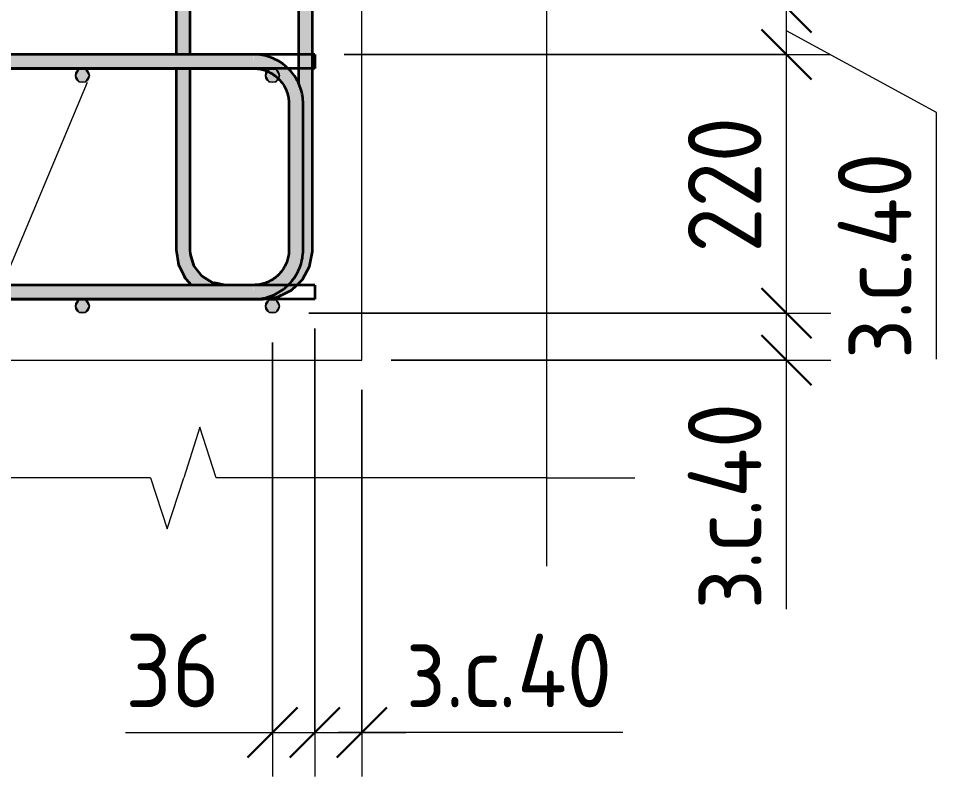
# Model space of a CAD drawing. Header units: millimetres. Extents: x 30199 to 68228, y -5153 to 33546.
# Drawn here: x 64677 to 65458, y -3604 to -2959 of the extents above; entities that cross this region are included whole.
import ezdxf

# ---------------------------------------------------------------- set-up
doc = ezdxf.new("R2010")
doc.units = ezdxf.units.MM
for name, color, linetype, lineweight in [('AA_Dim', 7, 'Continuous', 9), ('AA_Dim-25', 7, 'Continuous', 9), ('AA_Oformlenie', 7, 'Continuous', 9), ('AA_Vinoska', 7, 'Continuous', 9), ('KR_Armatura', 7, 'Continuous', 20), ('KR_Armatura_Tonkie', 7, 'Continuous', 20), ('KR_Fundament', 7, 'Continuous', 20)]:
    doc.layers.add(name, color=color, linetype=linetype, lineweight=lineweight)
doc.styles.add('ISOCPEUR_1', font='isocpeur.TTF', dxfattribs={"width": 0.9, "height": 62.5})
doc.dimstyles.new('05_Округл_1мм__прозр_', dxfattribs={"dimscale": 304.8, "dimtxt": 62.672186, "dimasz": 0.139436, "dimexe": 0.123031, "dimexo": 0.082021, "dimgap": 0.008202, "dimtad": 1, "dimdec": 0, "dimdsep": 46, "dimtxsty": 'ISOCPEUR_1', "dimblk1": 'OBLIQUE', "dimblk2": 'OBLIQUE', "dimsah": 1, "dimcen": 0.09, "dimdle": 0.123031, "dimazin": 0, "dimtfac": 1, "dimtdec": 4, "dimtix": 1, "dimtmove": 1, "dimatfit": 3, "dimfxl": 1, "dimtvp": 1, "dimtolj": 1, "dimtzin": 0, "dimlwd": 18, "dimlwe": 18, "dimarcsym": 2})
doc.dimstyles.new('05_Округл_1мм__прозр__1', dxfattribs={"dimscale": 304.8, "dimtxt": 62.672186, "dimasz": 0.139436, "dimexe": 0.123031, "dimexo": 0.082021, "dimgap": 0.008202, "dimtad": 1, "dimdec": 0, "dimdsep": 46, "dimtxsty": 'ISOCPEUR_1', "dimblk1": 'OBLIQUE', "dimblk2": 'OBLIQUE', "dimsah": 1, "dimcen": 0.09, "dimdle": 0.123031, "dimazin": 0, "dimtfac": 1, "dimtdec": 4, "dimtix": 1, "dimtmove": 0, "dimatfit": 3, "dimfxl": 1, "dimtvp": 1, "dimtolj": 1, "dimtzin": 0, "dimlwd": 18, "dimlwe": 18, "dimarcsym": 2})

# ---------------------------------------------------------------- blocks, each defined once
blk = doc.blocks.new('265_Выпуск П одной длины _НесАрм_РабПлоск_ - В1 _d12_ t250-4071037-2-2 Армирование')
at = {"layer": 'KR_Armatura_Tonkie', "lineweight": 35}
for p, q in [((32607, -2430), (32607, -2488.01)), ((32607.45, -2430), (32607.2, -2430)), ((32607.2, -2430), (32607.45, -2430)), ((32619.5, -2430.87), (32634, -2455.98)), ((32711, -2430), (32696, -2455.98)), ((32711, -2430), (32711, -2488.01)), ((32723, -2488.01), (32723, -2430)), ((32607, -2496.01), (32607, -2504.98)), ((32711, -2495.99), (32711, -2504.98)), ((32723, -2505), (32723, -2496.01)), ((32607, -2512.96), (32607, -2888.01)), ((32711, -2512.98), (32711, -2888.01)), ((32723, -2888.01), (32723, -2512.98)), ((32607, -2896.01), (32607, -2904.98)), ((32711, -2895.99), (32711, -2904.98)), ((32723, -2905), (32723, -2896.01)), ((32607, -2913.24), (32607, -2990)), ((32711, -2913.24), (32711, -2990)), ((32723, -2990), (32723, -2913.24)), ((32619, -2990), (32619, -2950)), ((32711, -2990), (32711, -3002)), ((32723, -3002), (32723, -2990)), ((32607, -3002), (32607, -3156)), ((32619, -3156), (32619, -3002)), ((32711, -3002), (32711, -3014.93)), ((32723, -3156), (32723, -3002)), ((32621.96, -3168.44), (32619.66, -3160.99)), ((32628.64, -3177.87), (32622.73, -3170.3)), ((32636.97, -3183.21), (32630.48, -3179.28)), ((32649, -3186), (32639.49, -3184.25)), ((32672.75, -3186), (32649, -3186)), ((32649, -3198), (32681, -3198))]:
    blk.add_line(p, q, dxfattribs=at)
at = {"layer": 'KR_Armatura_Tonkie', "lineweight": 35, "flags": 128}
for points in [[(32722.42, -3160.39), (32722.97, -3157.53), (32723, -3156)], [(32608.83, -3167.83), (32608.96, -3168.69), (32610.31, -3171.4)], [(32719.14, -3172.74), (32720.55, -3170.14), (32720.84, -3168.63)], [(32613.92, -3178.68), (32614.67, -3180.19), (32616.67, -3182.27)], [(32712.69, -3183.1), (32714.43, -3181.42), (32715.52, -3179.41)], [(32703.68, -3191.08), (32705.19, -3190.33), (32707.27, -3188.33)], [(32692.83, -3196.17), (32693.69, -3196.04), (32696.4, -3194.69)]]:
    blk.add_lwpolyline(points, dxfattribs=at)
blk = doc.blocks.new('350_Стержень П торец СК-СГ _НесАрм_РабПлоск_ - 350_Стержень П торец СК-СГ _НесАрм_РабПлоск_-4078482-2-2 Армирование')
at = {"layer": 'KR_Armatura_Tonkie', "lineweight": 35}
for p, q in [((32607.05, -2990), (32115, -2990)), ((32672.75, -2990), (32619, -2990)), ((32115, -3002), (32607.04, -3002)), ((32115, -3002), (32140.98, -3017)), ((32619, -3002), (32672.75, -3002)), ((32703, -3032), (32703, -3156)), ((32115, -3186), (32140.98, -3171)), ((32619.69, -3186), (32115, -3186)), ((32672.75, -3186), (32649, -3186)), ((32115, -3198), (32672.75, -3198))]:
    blk.add_line(p, q, dxfattribs=at)
at = {"layer": 'KR_Armatura_Tonkie', "lineweight": 35, "flags": 128}
for points in [[(32702.26, -3001.87), (32701.03, -3000.72), (32699.76, -2999.63), (32698.44, -2998.58), (32697.09, -2997.59), (32695.69, -2996.66), (32694.26, -2995.78), (32692.8, -2994.96), (32691.3, -2994.2), (32689.77, -2993.49), (32688.22, -2992.85), (32686.64, -2992.28), (32685.04, -2991.76), (32683.42, -2991.31), (32681.79, -2990.93), (32680.14, -2990.61), (32678.48, -2990.36), (32676.81, -2990.17), (32675.13, -2990.05), (32673.45, -2990), (32673, -2990)], [(32711, -3014.11), (32710.25, -3012.61), (32709.45, -3011.13), (32708.58, -3009.69), (32707.66, -3008.29), (32706.69, -3006.92), (32705.66, -3005.59), (32704.58, -3004.31), (32703.44, -3003.07), (32702.39, -3002)]]:
    blk.add_lwpolyline(points, dxfattribs=at)
blk = doc.blocks.new('350_Стержень П торец СК-СГ _НесАрм_РабПлоск_ - 350_Стержень П торец СК-СГ _НесАрм_РабПлоск_-V15-2-2 Армирование')
at = {"layer": 'KR_Armatura_Tonkie', "lineweight": 35}
for points in [[(32353.71, -3002), (32673, -3001.8), (32672.75, -2990), (32115, -2990.2), (32115, -3002), (32341.44, -3002)], [(32709, -3032), (32715, -3032), (32713.57, -3021.13), (32709.37, -3011), (32702.31, -3002), (32694, -2995.63), (32683.87, -2991.43), (32673, -2990.2), (32673, -3002), (32680.76, -3003.02), (32688.16, -3006.15), (32694.21, -3010.79), (32699.24, -3017.64), (32701.99, -3024.34), (32703.2, -3032), (32707.45, -3032)], [(32709, -3156), (32715, -3156), (32714.8, -3032), (32703, -3032), (32703.2, -3156), (32707.45, -3156)], [(32673, -3198), (32683.87, -3196.57), (32694.27, -3192.17), (32702.7, -3185.7), (32709.57, -3176.54), (32713.57, -3166.87), (32714.8, -3156), (32703, -3156), (32701.98, -3163.76), (32698.85, -3171.16), (32694.21, -3177.21), (32687.7, -3182.11), (32680.66, -3184.99), (32673, -3186.2), (32673, -3197.8)], [(32120.56, -3198), (32673, -3197.8), (32672.75, -3186), (32115, -3186.2), (32115, -3198)]]:
    blk.add_hatch(color=256, dxfattribs=at).paths.add_polyline_path(points)
for p, q in [((32672.75, -2990), (32115, -2990)), ((32115, -3002), (32115, -2990)), ((32673, -2990), (32672.75, -2990)), ((32115, -3002), (32672.75, -3002)), ((32115, -3002), (32140.98, -3017)), ((32672.75, -3002), (32673, -3002)), ((32703, -3032), (32703, -3156)), ((32715, -3156), (32715, -3032)), ((32115, -3186), (32140.98, -3171)), ((32672.75, -3186), (32115, -3186)), ((32115, -3198), (32115, -3186)), ((32673, -3186), (32672.75, -3186)), ((32115, -3198), (32672.75, -3198)), ((32672.75, -3198), (32673, -3198))]:
    blk.add_line(p, q, dxfattribs=at)
at = {"layer": 'KR_Armatura_Tonkie', "lineweight": 35, "flags": 128}
for points in [[(32702.26, -3001.87), (32701.03, -3000.72), (32699.76, -2999.63), (32698.44, -2998.58), (32697.09, -2997.59), (32695.69, -2996.66), (32694.26, -2995.78), (32692.8, -2994.96), (32691.3, -2994.2), (32689.77, -2993.49), (32688.22, -2992.85), (32686.64, -2992.28), (32685.04, -2991.76), (32683.42, -2991.31), (32681.79, -2990.93), (32680.14, -2990.61), (32678.48, -2990.36), (32676.81, -2990.17), (32675.13, -2990.05), (32673.45, -2990), (32673, -2990)], [(32673, -3002), (32674.2, -3002.02), (32675.4, -3002.1), (32676.59, -3002.22), (32677.78, -3002.38), (32678.96, -3002.6), (32680.13, -3002.86), (32681.29, -3003.17), (32682.44, -3003.52), (32683.57, -3003.92), (32684.68, -3004.37), (32685.78, -3004.86), (32686.85, -3005.39), (32687.91, -3005.97), (32688.94, -3006.58), (32689.94, -3007.24), (32690.92, -3007.94), (32691.86, -3008.67), (32692.78, -3009.45), (32693.67, -3010.25), (32694.52, -3011.1), (32695.34, -3011.98), (32696.12, -3012.89), (32696.87, -3013.83), (32697.58, -3014.79), (32698.24, -3015.79), (32698.87, -3016.81), (32699.46, -3017.86), (32700, -3018.93), (32700.5, -3020.02), (32700.96, -3021.13), (32701.37, -3022.26), (32701.74, -3023.4), (32702.06, -3024.55), (32702.34, -3025.72), (32702.56, -3026.9), (32702.74, -3028.09), (32702.88, -3029.28), (32702.96, -3030.48), (32703, -3031.68), (32703, -3032)], [(32715, -3032), (32714.97, -3030.32), (32714.87, -3028.64), (32714.7, -3026.97), (32714.46, -3025.31), (32714.16, -3023.66), (32713.8, -3022.02), (32713.36, -3020.39), (32712.87, -3018.79), (32712.31, -3017.2), (32711.68, -3015.64), (32711, -3014.11), (32710.25, -3012.61), (32709.45, -3011.13), (32708.58, -3009.69), (32707.66, -3008.29), (32706.69, -3006.92), (32705.66, -3005.59), (32704.58, -3004.31), (32703.44, -3003.07), (32702.39, -3002)], [(32703, -3156), (32702.98, -3157.2), (32702.9, -3158.4), (32702.78, -3159.59), (32702.62, -3160.78), (32702.4, -3161.96), (32702.14, -3163.13), (32701.83, -3164.29), (32701.48, -3165.44), (32701.08, -3166.57), (32700.63, -3167.68), (32700.14, -3168.78), (32699.61, -3169.85), (32699.03, -3170.91), (32698.42, -3171.94), (32697.76, -3172.94), (32697.06, -3173.92), (32696.33, -3174.86), (32695.55, -3175.78), (32694.75, -3176.67), (32693.9, -3177.52), (32693.02, -3178.34), (32692.11, -3179.12), (32691.17, -3179.87), (32690.21, -3180.58), (32689.21, -3181.24), (32688.19, -3181.87), (32687.14, -3182.46), (32686.07, -3183), (32684.98, -3183.5), (32683.87, -3183.96), (32682.74, -3184.37), (32681.6, -3184.74), (32680.45, -3185.06), (32679.28, -3185.34), (32678.1, -3185.56), (32676.91, -3185.74), (32675.72, -3185.88), (32674.52, -3185.96), (32673.32, -3186), (32673, -3186)], [(32702.38, -3186), (32703.13, -3185.26), (32704.28, -3184.03), (32705.37, -3182.76), (32706.42, -3181.44), (32707.41, -3180.09), (32708.34, -3178.69), (32709.22, -3177.26), (32710.04, -3175.8), (32710.8, -3174.3), (32711.51, -3172.77), (32712.15, -3171.22), (32712.72, -3169.64), (32713.24, -3168.04), (32713.69, -3166.42), (32714.07, -3164.79), (32714.39, -3163.14), (32714.64, -3161.48), (32714.83, -3159.81), (32714.95, -3158.13), (32715, -3156.45), (32715, -3156)], [(32673, -3198), (32674.68, -3197.97), (32676.36, -3197.87), (32678.03, -3197.7), (32679.69, -3197.46), (32681.34, -3197.16), (32682.98, -3196.8), (32684.61, -3196.36), (32686.21, -3195.87), (32687.8, -3195.31), (32689.36, -3194.68), (32690.89, -3194), (32692.39, -3193.25), (32693.87, -3192.45), (32695.31, -3191.58), (32696.71, -3190.66), (32698.08, -3189.69), (32699.41, -3188.66), (32700.69, -3187.58), (32701.93, -3186.44), (32702.38, -3186)]]:
    blk.add_lwpolyline(points, dxfattribs=at)
blk = doc.blocks.new('265_Выпуск П одной длины _НесАрм_РабПлоск_ - В1 _d12_ t250-V17-2-2 Армирование')
at = {"layer": 'KR_Armatura_Tonkie', "lineweight": 35}
h = blk.add_hatch(color=256, dxfattribs=at)
h.paths.add_polyline_path([(32610, -3156), (32619, -3156), (32618.8, -3002), (32607, -3002), (32607.2, -3156), (32608.76, -3156)])
h.paths.add_polyline_path([(32614.88, -2990), (32619, -2990), (32618.8, -2950), (32607.5, -2950), (32607.5, -2430), (32607, -2430), (32607.2, -2990), (32614.55, -2990)])
for points in [[(32717, -3156), (32723, -3156), (32722.8, -2950), (32711, -2950), (32711.2, -3015.42), (32713.57, -3021.13), (32715, -3033.81), (32715, -3156), (32715.45, -3156)], [(32649, -3186), (32641.24, -3184.98), (32633.84, -3181.85), (32627.79, -3177.21), (32622.89, -3170.7), (32620.01, -3163.66), (32618.8, -3156), (32607, -3156), (32608.43, -3166.87), (32612.63, -3177), (32619.69, -3186), (32648.21, -3186)], [(32681, -3198), (32691.87, -3196.57), (32702.7, -3191.84), (32710.7, -3185.7), (32717.37, -3177), (32721.57, -3166.87), (32722.8, -3156), (32715, -3156), (32713.57, -3166.87), (32709.37, -3177), (32702.31, -3186), (32693.37, -3192.63), (32683.54, -3196.61), (32681, -3197.2), (32681, -3197.8)], [(32681, -3198), (32681, -3196.95), (32673, -3198)]]:
    blk.add_hatch(color=256, dxfattribs=at).paths.add_polyline_path(points)
for p, q in [((32607, -2430), (32607, -2990)), ((32607, -2430), (32607.45, -2430)), ((32607.45, -2430), (32607.2, -2430)), ((32619.5, -2430.87), (32634, -2455.98)), ((32711, -2430), (32696, -2455.98)), ((32711, -2430), (32711, -2990)), ((32723, -2990), (32723, -2430)), ((32619, -2990), (32619, -2950)), ((32711, -2990), (32711, -3002)), ((32723, -3002), (32723, -2990)), ((32607, -3002), (32607, -3156)), ((32619, -3156), (32619, -3002)), ((32711, -3002), (32711, -3014.93)), ((32723, -3156), (32723, -3002)), ((32672.75, -3186), (32649, -3186)), ((32649, -3198), (32681, -3198))]:
    blk.add_line(p, q, dxfattribs=at)
at = {"layer": 'KR_Armatura_Tonkie', "lineweight": 35, "flags": 128}
for points in [[(32607, -3156), (32608.96, -3168.69), (32614.67, -3180.19), (32620.27, -3186)], [(32649, -3186), (32638.34, -3184.04), (32629.08, -3178.43), (32622.41, -3169.89), (32619.21, -3159.54), (32619, -3156)], [(32709.68, -3186), (32714.43, -3181.42), (32720.55, -3170.14), (32722.97, -3157.53), (32723, -3156)], [(32681, -3198), (32693.69, -3196.04), (32705.19, -3190.33), (32709.57, -3186.12)]]:
    blk.add_lwpolyline(points, dxfattribs=at)
blk = doc.blocks.new('011_Прямоугольник обрыва _ЭлУзла_ - 011_Прямоугольник обрыва _ЭлУзла_-4151042-2-2 Армирование')
at = {"layer": 'AA_Oformlenie'}
for p, q in [((32921.93, -2011.66), (32921.93, -3350)), ((32585.35, -3350), (32024.14, -3350)), ((32921.93, -3350), (32641, -3350))]:
    blk.add_line(p, q, dxfattribs=at)
blk = doc.blocks.new('DIMBLOCK81-2-2 Армирование')
at = {"layer": 'AA_Dim-25', "lineweight": 18}
for p, q in [((64929.43, -3223), (64929.43, -3603.83)), ((64929.43, -3566.33), (64929.43, -3223)), ((64893.43, -3235), (64893.43, -3603.83)), ((64893.43, -3566.33), (64893.43, -3235)), ((64768.33, -3566.33), (64871.37, -3566.33)), ((64855.93, -3566.33), (64929.43, -3566.33)), ((64871.37, -3566.33), (64911.43, -3566.33))]:
    blk.add_line(p, q, dxfattribs=at)
at = {"layer": 'AA_Dim-25', "lineweight": 30}
for p, q in [((64893.43, -3566.33), (64914.68, -3545.08)), ((64929.43, -3566.33), (64950.68, -3545.08)), ((64893.43, -3566.33), (64872.18, -3587.58)), ((64929.43, -3566.33), (64908.18, -3587.58))]:
    blk.add_line(p, q, dxfattribs=at)
at = {"layer": 'AA_Dim-25', "color": 0, "lineweight": 18, "insert": (64768.33, -3482.41), "char_height": 62.5, "width": 93.6535, "attachment_point": 1, "line_spacing_factor": 1.135194, "style": 'ISOCPEUR_1'}
blk.add_mtext('36', dxfattribs=at)
blk = doc.blocks.new('_Oblique')
at = {"color": 0, "linetype": 'ByBlock', "lineweight": -2}
blk.add_line((-0.5, -0.5), (0.5, 0.5), dxfattribs=at)
blk = doc.blocks.new('DIMBLOCK82-2-2 Армирование')
at = {"layer": 'AA_Dim-25', "lineweight": 18}
for p, q in [((64929.43, -3223), (64929.43, -3603.83)), ((64929.43, -3566.33), (64929.43, -3223)), ((64969.43, -3275), (64969.43, -3603.83)), ((64969.43, -3566.33), (64969.43, -3275)), ((64929.43, -3566.33), (65006.93, -3566.33)), ((64981.74, -3566.33), (64949.43, -3566.33)), ((65191.21, -3566.33), (64981.74, -3566.33))]:
    blk.add_line(p, q, dxfattribs=at)
at = {"layer": 'AA_Dim-25', "lineweight": 30}
for p, q in [((64929.43, -3566.33), (64950.68, -3545.08)), ((64969.43, -3566.33), (64990.68, -3545.08)), ((64929.43, -3566.33), (64908.18, -3587.58)), ((64969.43, -3566.33), (64948.18, -3587.58))]:
    blk.add_line(p, q, dxfattribs=at)
at = {"layer": 'AA_Dim-25', "color": 0, "lineweight": 18, "insert": (65006.74, -3482.41), "char_height": 62.5, "width": 221.3629, "attachment_point": 1, "line_spacing_factor": 1.135194, "style": 'ISOCPEUR_1'}
blk.add_mtext('з.с.40', dxfattribs=at)
blk = doc.blocks.new('DIMBLOCK85-2-2 Армирование')
at = {"layer": 'AA_Dim-25', "lineweight": 30}
for p, q in [((65330.53, -3210), (65309.28, -3188.75)), ((65330.53, -3210), (65351.78, -3231.25)), ((65330.53, -3250), (65309.28, -3228.75)), ((65330.53, -3250), (65351.78, -3271.25))]:
    blk.add_line(p, q, dxfattribs=at)
at = {"layer": 'AA_Dim-25', "lineweight": 18}
for p, q in [((64924.43, -3210), (65368.03, -3210)), ((65330.53, -3210), (64924.43, -3210)), ((65330.53, -3287.5), (65330.53, -3210)), ((65330.53, -3252.16), (65330.53, -3230)), ((64994.43, -3250), (65368.03, -3250)), ((65330.53, -3250), (64994.43, -3250)), ((65330.53, -3461.62), (65330.53, -3252.16))]:
    blk.add_line(p, q, dxfattribs=at)
at = {"layer": 'AA_Dim-25', "color": 0, "lineweight": 18, "insert": (65246.61, -3461.62), "char_height": 62.5, "width": 221.3629, "attachment_point": 1, "rotation": 90, "line_spacing_factor": 1.135194, "style": 'ISOCPEUR_1'}
blk.add_mtext('з.с.40', dxfattribs=at)
blk = doc.blocks.new('DIMBLOCK86-2-2 Армирование')
at = {"layer": 'AA_Dim-25', "lineweight": 30}
for p, q in [((65330.53, -2990), (65309.28, -2968.75)), ((65330.53, -2990), (65351.78, -3011.25)), ((65330.53, -3210), (65309.28, -3188.75)), ((65330.53, -3210), (65351.78, -3231.25))]:
    blk.add_line(p, q, dxfattribs=at)
at = {"layer": 'AA_Dim-25', "lineweight": 18}
for p, q in [((64954.43, -2990), (65368.03, -2990)), ((65330.53, -2990), (64954.43, -2990)), ((65330.53, -3210), (65330.53, -2990)), ((64924.43, -3210), (65368.03, -3210)), ((65330.53, -3210), (64924.43, -3210))]:
    blk.add_line(p, q, dxfattribs=at)
at = {"layer": 'AA_Dim-25', "color": 0, "lineweight": 18, "insert": (65246.61, -3158.53), "char_height": 62.5, "width": 140.4803, "attachment_point": 1, "rotation": 90, "line_spacing_factor": 1.135194, "style": 'ISOCPEUR_1'}
blk.add_mtext('220', dxfattribs=at)
blk = doc.blocks.new('DIMBLOCK87-2-2 Армирование')
at = {"layer": 'AA_Dim-25', "lineweight": 30}
for p, q in [((65330.53, -2950), (65309.28, -2928.75)), ((65330.53, -2950), (65351.78, -2971.25)), ((65330.53, -2990), (65309.28, -2968.75)), ((65330.53, -2990), (65351.78, -3011.25))]:
    blk.add_line(p, q, dxfattribs=at)
at = {"layer": 'AA_Dim-25', "lineweight": 18}
for p, q in [((64994.43, -2950), (65368.03, -2950)), ((65330.53, -2950), (64994.43, -2950)), ((65330.53, -2990), (65330.53, -2950)), ((65458.03, -3039.42), (65330.53, -2970)), ((64954.43, -2990), (65368.03, -2990)), ((65330.53, -2990), (64954.43, -2990)), ((65458.03, -3248.89), (65458.03, -3039.42))]:
    blk.add_line(p, q, dxfattribs=at)
at = {"layer": 'AA_Dim-25', "color": 0, "lineweight": 18, "insert": (65374.11, -3248.89), "char_height": 62.5, "width": 221.3629, "attachment_point": 1, "rotation": 90, "line_spacing_factor": 1.135194, "style": 'ISOCPEUR_1'}
blk.add_mtext('з.с.40', dxfattribs=at)
blk = doc.blocks.new('DIMBLOCK88-2-2 Армирование')
at = {"layer": 'AA_Dim-25', "lineweight": 18}
for p, q in [((65458.03, -2790.35), (65458.03, -2893.4)), ((65458.03, -2893.4), (65330.53, -2925)), ((64964.59, -2900), (65368.03, -2900)), ((65330.53, -2900), (64964.59, -2900)), ((65330.53, -2950), (65330.53, -2900)), ((64994.43, -2950), (65368.03, -2950)), ((65330.53, -2950), (64994.43, -2950))]:
    blk.add_line(p, q, dxfattribs=at)
at = {"layer": 'AA_Dim-25', "lineweight": 30}
for p, q in [((65330.53, -2900), (65309.28, -2878.75)), ((65330.53, -2900), (65351.78, -2921.25)), ((65330.53, -2950), (65309.28, -2928.75)), ((65330.53, -2950), (65351.78, -2971.25))]:
    blk.add_line(p, q, dxfattribs=at)
at = {"layer": 'AA_Dim-25', "color": 0, "lineweight": 18, "insert": (65374.11, -2868.4), "char_height": 62.5, "width": 93.6535, "attachment_point": 1, "rotation": 90, "line_spacing_factor": 1.135194, "style": 'ISOCPEUR_1'}
blk.add_mtext('50', dxfattribs=at)

msp = doc.modelspace()

# ---------------------------------------------------------------- hatches: boundary and pattern name
at = {"layer": 'KR_Armatura'}
h = msp.add_hatch(color=256, dxfattribs=at)
edge = h.paths.add_edge_path()
edge.add_arc((64731.8318, -3008), 6, 0, 360)
for points in [[(64734.8318, -3013.1962), (64737.8318, -3008), (64734.8318, -3002.8038), (64728.8318, -3002.8038), (64725.8318, -3008), (64728.8318, -3013.1962)], [(64890.4318, -3013.1962), (64896.4318, -3013.1962), (64899.4318, -3008), (64896.4318, -3002.8038), (64890.4318, -3002.8038), (64887.4318, -3008), (64889.4552, -3011.5048)], [(64728.8318, -3209.1962), (64734.8318, -3209.1962), (64737.8318, -3204), (64734.8318, -3198.8038), (64728.8318, -3198.8038), (64725.8318, -3204)], [(64896.4318, -3209.1962), (64899.4318, -3204), (64896.4318, -3198.8038), (64890.4318, -3198.8038), (64887.4318, -3204), (64890.4318, -3209.1962)]]:
    msp.add_hatch(color=256, dxfattribs=at).paths.add_polyline_path(points)
h = msp.add_hatch(color=256, dxfattribs=at)
edge = h.paths.add_edge_path()
edge.add_arc((64893.4318, -3008), 6, 0, 360)
h = msp.add_hatch(color=256, dxfattribs=at)
edge = h.paths.add_edge_path()
edge.add_arc((64731.8318, -3204), 6, 0, 360)
h = msp.add_hatch(color=256, dxfattribs=at)
edge = h.paths.add_edge_path()
edge.add_arc((64893.4318, -3204), 6, 0, 360)

# ---------------------------------------------------------------- linework, layer by layer
at = {"layer": 'AA_Vinoska'}
for p, q in [((64735.9242, -3013.9122), (64502.3931, -3569.5146)), ((64831.6818, -3306.6987), (64817.9318, -3350)), ((64845.4318, -3350), (64831.6818, -3306.6987)), ((64789.7774, -3350), (64803.8546, -3393.3251)), ((64803.8546, -3393.3251), (64817.9318, -3350)), ((65126.3636, -3350), (65201.3636, -3350)), ((65126.3636, -3350), (65126.3636, -3425))]:
    msp.add_line(p, q, dxfattribs=at)
at = {"layer": 'KR_Armatura'}
for p, q in [((64728.8318, -3002.8038), (64725.8318, -3008)), ((64734.8318, -3002.8038), (64728.8318, -3002.8038)), ((64737.8318, -3008), (64734.8318, -3002.8038)), ((64890.4318, -3002.8038), (64887.4318, -3008)), ((64896.4318, -3002.8038), (64890.4318, -3002.8038)), ((64899.4318, -3008), (64896.4318, -3002.8038)), ((64725.8318, -3008), (64728.8318, -3013.1962)), ((64728.8318, -3013.1962), (64734.8318, -3013.1962)), ((64734.8318, -3013.1962), (64737.8318, -3008)), ((64887.4318, -3008), (64889.4552, -3011.5048)), ((64889.4552, -3011.5048), (64890.4318, -3013.1962)), ((64890.4318, -3013.1962), (64896.4318, -3013.1962)), ((64896.4318, -3013.1962), (64899.4318, -3008)), ((64728.8318, -3198.8038), (64725.8318, -3204)), ((64734.8318, -3198.8038), (64728.8318, -3198.8038)), ((64737.8318, -3204), (64734.8318, -3198.8038)), ((64890.4318, -3198.8038), (64887.4318, -3204)), ((64896.4318, -3198.8038), (64890.4318, -3198.8038)), ((64899.4318, -3204), (64896.4318, -3198.8038)), ((64725.8318, -3204), (64728.8318, -3209.1962)), ((64734.8318, -3209.1962), (64737.8318, -3204)), ((64887.4318, -3204), (64890.4318, -3209.1962)), ((64896.4318, -3209.1962), (64899.4318, -3204)), ((64728.8318, -3209.1962), (64734.8318, -3209.1962)), ((64890.4318, -3209.1962), (64896.4318, -3209.1962))]:
    msp.add_line(p, q, dxfattribs=at)
for centre in [(64731.8318, -3008), (64893.4318, -3008), (64731.8318, -3204), (64893.4318, -3204)]:
    msp.add_circle(centre, 6, dxfattribs=at)
at = {"layer": 'KR_Armatura_Tonkie', "lineweight": 35}
for p, q in [((64929.4318, -2990), (64049.4318, -2990)), ((64929.4318, -2990), (64929.4318, -3002)), ((64929.4318, -3002), (64049.4318, -3002)), ((64929.4318, -3186), (64049.4318, -3186)), ((64929.4318, -3186), (64929.4318, -3198)), ((64929.4318, -3198), (64049.4318, -3198))]:
    msp.add_line(p, q, dxfattribs=at)
at = {"layer": 'KR_Fundament'}
for p, q in [((64969.4318, -3250), (64969.4318, -2950)), ((64009.4318, -3250), (64969.4318, -3250))]:
    msp.add_line(p, q, dxfattribs=at)

# ---------------------------------------------------------------- block references
at = {"layer": 'AA_Oformlenie'}
msp.add_blockref('011_Прямоугольник обрыва _ЭлУзла_ - 011_Прямоугольник обрыва _ЭлУзла_-4151042-2-2 Армирование', (32204.4318, 0), dxfattribs=at)
at = {"layer": 'KR_Armatura_Tonkie', "lineweight": 35}
for name in ['265_Выпуск П одной длины _НесАрм_РабПлоск_ - В1 _d12_ t250-4071037-2-2 Армирование', '265_Выпуск П одной длины _НесАрм_РабПлоск_ - В1 _d12_ t250-V17-2-2 Армирование', '350_Стержень П торец СК-СГ _НесАрм_РабПлоск_ - 350_Стержень П торец СК-СГ _НесАрм_РабПлоск_-4078482-2-2 Армирование', '350_Стержень П торец СК-СГ _НесАрм_РабПлоск_ - 350_Стержень П торец СК-СГ _НесАрм_РабПлоск_-V15-2-2 Армирование']:
    msp.add_blockref(name, (32204.4318, 0), dxfattribs=at)

# ---------------------------------------------------------------- dimensions: what is measured, and where the dimension line sits
at = {"layer": 'AA_Dim', "lineweight": 18}
for base, p1, p2, override, picture, middle in [((65330.5262, -2900), (64969.4318, -2950), (64939.5879, -2900), {"dimpost": '<>', "dimfxl": 58.229348}, 'DIMBLOCK88-2-2 Армирование', (65415.773, -2821.5705)), ((65330.5262, -2950), (64929.4318, -2990), (64969.4318, -2950), {"dimpost": 'з.с.<>', "dimfxl": 56.568542}, 'DIMBLOCK87-2-2 Армирование', (65415.773, -3138.2097)), ((65330.5262, -3210), (64969.4318, -3250), (64899.4318, -3210), {"dimpost": 'з.с.<>', "dimfxl": 80.622577}, 'DIMBLOCK85-2-2 Армирование', (65288.273, -3350.943))]:
    dim = msp.add_linear_dim(base=base, p1=p1, p2=p2, angle=90, dimstyle='05_Округл_1мм__прозр_', override=override, dxfattribs=at)
    dim.commit()
    dim.dimension.update_dxf_attribs({"geometry": picture, "text_midpoint": middle, "dimtype": 160, "text_rotation": 90})
dim = msp.add_linear_dim(base=(65330.5262, -2990), p1=(64899.4318, -3210), p2=(64929.4318, -2990), angle=90, dimstyle='05_Округл_1мм__прозр__1', override={"dimpost": '<>', "dimfxl": 222.036033}, dxfattribs=at)
dim.commit()
dim.dimension.update_dxf_attribs({"geometry": 'DIMBLOCK86-2-2 Армирование', "text_midpoint": (65296.7762, -3100)})
for base, p1, p2, override, picture, middle in [((64929.4318, -3566.3328), (64893.4318, -3210), (64929.4318, -3198), {"dimpost": '<>', "dimfxl": 37.947332}, 'DIMBLOCK81-2-2 Армирование', (64815.1539, -3524.0796)), ((64969.4318, -3566.3328), (64929.4318, -3198), (64969.4318, -3250), {"dimpost": 'з.с.<>', "dimfxl": 65.604878}, 'DIMBLOCK82-2-2 Армирование', (65117.4248, -3524.0796))]:
    dim = msp.add_linear_dim(base=base, p1=p1, p2=p2, dimstyle='05_Округл_1мм__прозр_', override=override, dxfattribs=at)
    dim.commit()
    dim.dimension.update_dxf_attribs({"geometry": picture, "text_midpoint": middle, "dimtype": 160})

doc.saveas('drawing.dxf')
